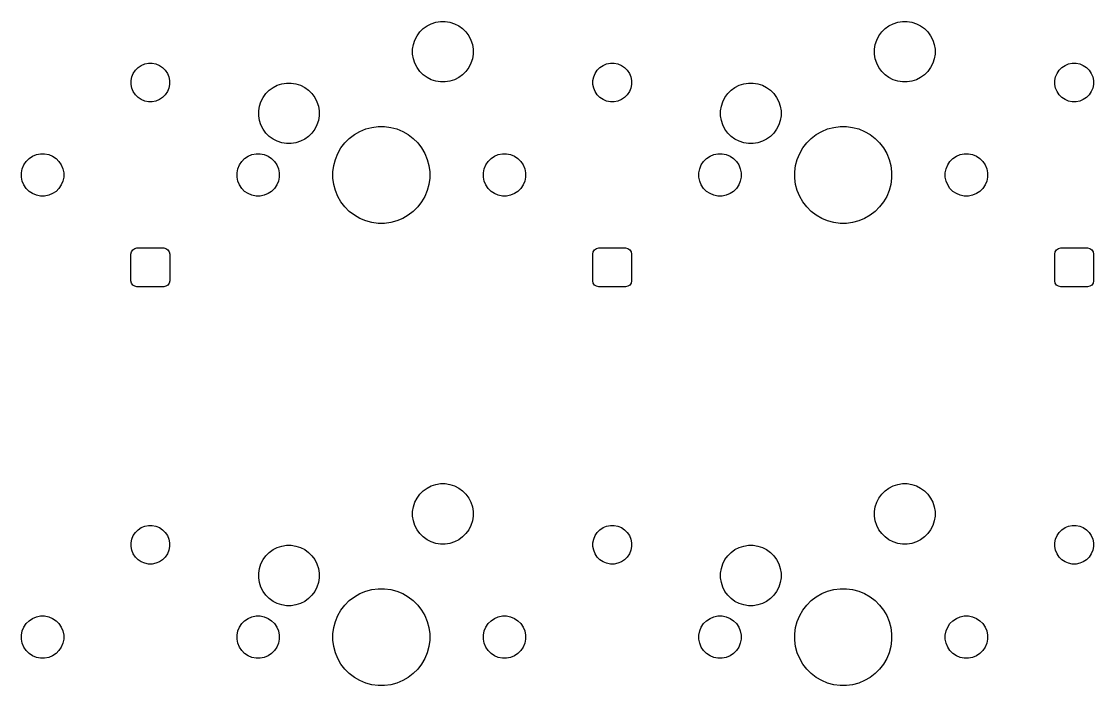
# Model space of a CAD drawing. Extents: x 77.3 to 172.2, y -97.5 to -44.8.
# Drawn here: x 128.03 to 172.25, y -75.81 to -48.44 of the extents above; entities that cross this region are included whole.
import ezdxf

# ---------------------------------------------------------------- set-up
doc = ezdxf.new("R2010")
doc.units = 0
doc.layers.add('BLACK', color=7, linetype='CONTINUOUS')

msp = doc.modelspace()

# ---------------------------------------------------------------- linework, layer by layer
at = {"layer": 'BLACK', "linetype": 'CONTINUOUS'}
for p, q in [((144.60319, -48.738243), (144.761877, -48.62295)), ((144.761877, -48.62295), (144.936646, -48.533901)), ((144.936646, -48.533901), (145.123193, -48.473288)), ((145.123193, -48.473288), (145.316926, -48.442603)), ((145.316926, -48.442603), (145.513074, -48.442603)), ((145.513074, -48.442603), (145.706807, -48.473288)), ((145.706807, -48.473288), (145.893354, -48.533901)), ((145.893354, -48.533901), (146.068123, -48.62295)), ((146.068123, -48.62295), (146.22681, -48.738243)), ((163.65319, -48.738243), (163.811877, -48.62295)), ((163.811877, -48.62295), (163.986646, -48.533901)), ((163.986646, -48.533901), (164.173193, -48.473288)), ((164.173193, -48.473288), (164.366926, -48.442603)), ((164.366926, -48.442603), (164.563074, -48.442603)), ((164.563074, -48.442603), (164.756807, -48.473288)), ((164.756807, -48.473288), (164.943354, -48.533901)), ((164.943354, -48.533901), (165.118123, -48.62295)), ((165.118123, -48.62295), (165.27681, -48.738243)), ((144.260151, -49.210396), (144.3492, -49.035627)), ((144.3492, -49.035627), (144.464493, -48.87694)), ((144.464493, -48.87694), (144.60319, -48.738243)), ((146.22681, -48.738243), (146.365507, -48.87694)), ((146.365507, -48.87694), (146.4808, -49.035627)), ((146.4808, -49.035627), (146.569849, -49.210396)), ((163.310151, -49.210396), (163.3992, -49.035627)), ((163.3992, -49.035627), (163.514493, -48.87694)), ((163.514493, -48.87694), (163.65319, -48.738243)), ((165.27681, -48.738243), (165.415507, -48.87694)), ((165.415507, -48.87694), (165.5308, -49.035627)), ((165.5308, -49.035627), (165.619849, -49.210396)), ((144.168853, -49.590676), (144.199538, -49.396943)), ((144.199538, -49.396943), (144.260151, -49.210396)), ((146.569849, -49.210396), (146.630462, -49.396943)), ((146.630462, -49.396943), (146.661147, -49.590676)), ((163.218853, -49.590676), (163.249538, -49.396943)), ((163.249538, -49.396943), (163.310151, -49.210396)), ((165.619849, -49.210396), (165.680462, -49.396943)), ((165.680462, -49.396943), (165.711147, -49.590676)), ((144.168853, -49.786824), (144.168853, -49.590676)), ((144.199538, -49.980557), (144.168853, -49.786824)), ((146.661147, -49.786824), (146.630462, -49.980557)), ((146.661147, -49.590676), (146.661147, -49.786824)), ((163.218853, -49.786824), (163.218853, -49.590676)), ((163.249538, -49.980557), (163.218853, -49.786824)), ((165.711147, -49.786824), (165.680462, -49.980557)), ((165.711147, -49.590676), (165.711147, -49.786824)), ((132.731592, -50.451235), (132.842485, -50.340342)), ((132.842485, -50.340342), (132.972883, -50.253213)), ((132.972883, -50.253213), (133.117772, -50.193198)), ((133.117772, -50.193198), (133.271586, -50.162602)), ((133.271586, -50.162602), (133.428414, -50.162602)), ((133.428414, -50.162602), (133.582228, -50.193198)), ((133.582228, -50.193198), (133.727117, -50.253213)), ((133.727117, -50.253213), (133.857515, -50.340342)), ((133.857515, -50.340342), (133.968408, -50.451235)), ((144.260151, -50.167104), (144.199538, -49.980557)), ((144.3492, -50.341873), (144.260151, -50.167104)), ((144.464493, -50.50056), (144.3492, -50.341873)), ((146.4808, -50.341873), (146.365507, -50.50056)), ((146.569849, -50.167104), (146.4808, -50.341873)), ((146.630462, -49.980557), (146.569849, -50.167104)), ((151.781592, -50.451235), (151.892485, -50.340342)), ((151.892485, -50.340342), (152.022883, -50.253213)), ((152.022883, -50.253213), (152.167772, -50.193198)), ((152.167772, -50.193198), (152.321586, -50.162602)), ((152.321586, -50.162602), (152.478414, -50.162602)), ((152.478414, -50.162602), (152.632228, -50.193198)), ((152.632228, -50.193198), (152.777117, -50.253213)), ((152.777117, -50.253213), (152.907515, -50.340342)), ((152.907515, -50.340342), (153.018408, -50.451235)), ((163.310151, -50.167104), (163.249538, -49.980557)), ((163.3992, -50.341873), (163.310151, -50.167104)), ((163.514493, -50.50056), (163.3992, -50.341873)), ((165.5308, -50.341873), (165.415507, -50.50056)), ((165.619849, -50.167104), (165.5308, -50.341873)), ((165.680462, -49.980557), (165.619849, -50.167104)), ((170.831592, -50.451235), (170.942485, -50.340342)), ((170.942485, -50.340342), (171.072883, -50.253213)), ((171.072883, -50.253213), (171.217772, -50.193198)), ((171.217772, -50.193198), (171.371586, -50.162602)), ((171.371586, -50.162602), (171.528414, -50.162602)), ((171.528414, -50.162602), (171.682228, -50.193198)), ((171.682228, -50.193198), (171.827117, -50.253213)), ((171.827117, -50.253213), (171.957515, -50.340342)), ((171.957515, -50.340342), (172.068408, -50.451235)), ((132.553852, -50.880336), (132.584448, -50.726522)), ((132.584448, -50.726522), (132.644463, -50.581633)), ((132.644463, -50.581633), (132.731592, -50.451235)), ((133.968408, -50.451235), (134.055537, -50.581633)), ((134.055537, -50.581633), (134.115552, -50.726522)), ((134.115552, -50.726522), (134.146148, -50.880336)), ((144.60319, -50.639257), (144.464493, -50.50056)), ((144.761877, -50.75455), (144.60319, -50.639257)), ((144.936646, -50.843599), (144.761877, -50.75455)), ((145.123193, -50.904212), (144.936646, -50.843599)), ((145.893354, -50.843599), (145.706807, -50.904212)), ((146.068123, -50.75455), (145.893354, -50.843599)), ((146.22681, -50.639257), (146.068123, -50.75455)), ((146.365507, -50.50056), (146.22681, -50.639257)), ((151.603852, -50.880336), (151.634448, -50.726522)), ((151.634448, -50.726522), (151.694463, -50.581633)), ((151.694463, -50.581633), (151.781592, -50.451235)), ((153.018408, -50.451235), (153.105537, -50.581633)), ((153.105537, -50.581633), (153.165552, -50.726522)), ((153.165552, -50.726522), (153.196148, -50.880336)), ((163.65319, -50.639257), (163.514493, -50.50056)), ((163.811877, -50.75455), (163.65319, -50.639257)), ((163.986646, -50.843599), (163.811877, -50.75455)), ((164.173193, -50.904212), (163.986646, -50.843599)), ((164.943354, -50.843599), (164.756807, -50.904212)), ((165.118123, -50.75455), (164.943354, -50.843599)), ((165.27681, -50.639257), (165.118123, -50.75455)), ((165.415507, -50.50056), (165.27681, -50.639257)), ((170.653852, -50.880336), (170.684448, -50.726522)), ((170.684448, -50.726522), (170.744463, -50.581633)), ((170.744463, -50.581633), (170.831592, -50.451235)), ((172.068408, -50.451235), (172.155537, -50.581633)), ((172.155537, -50.581633), (172.215552, -50.726522)), ((172.215552, -50.726522), (172.246148, -50.880336)), ((132.553852, -51.037164), (132.553852, -50.880336)), ((132.584448, -51.190978), (132.553852, -51.037164)), ((132.644463, -51.335867), (132.584448, -51.190978)), ((134.115552, -51.190978), (134.055537, -51.335867)), ((134.146148, -51.037164), (134.115552, -51.190978)), ((134.146148, -50.880336), (134.146148, -51.037164)), ((138.114493, -51.41694), (138.25319, -51.278243)), ((138.25319, -51.278243), (138.411877, -51.16295)), ((138.411877, -51.16295), (138.586646, -51.073901)), ((138.586646, -51.073901), (138.773193, -51.013288)), ((138.773193, -51.013288), (138.966926, -50.982603)), ((138.966926, -50.982603), (139.163074, -50.982603)), ((139.163074, -50.982603), (139.356807, -51.013288)), ((139.356807, -51.013288), (139.543354, -51.073901)), ((139.543354, -51.073901), (139.718123, -51.16295)), ((139.718123, -51.16295), (139.87681, -51.278243)), ((139.87681, -51.278243), (140.015507, -51.41694)), ((145.316926, -50.934897), (145.123193, -50.904212)), ((145.513074, -50.934897), (145.316926, -50.934897)), ((145.706807, -50.904212), (145.513074, -50.934897)), ((151.603852, -51.037164), (151.603852, -50.880336)), ((151.634448, -51.190978), (151.603852, -51.037164)), ((151.694463, -51.335867), (151.634448, -51.190978)), ((153.165552, -51.190978), (153.105537, -51.335867)), ((153.196148, -51.037164), (153.165552, -51.190978)), ((153.196148, -50.880336), (153.196148, -51.037164)), ((157.164493, -51.41694), (157.30319, -51.278243)), ((157.30319, -51.278243), (157.461877, -51.16295)), ((157.461877, -51.16295), (157.636646, -51.073901)), ((157.636646, -51.073901), (157.823193, -51.013288)), ((157.823193, -51.013288), (158.016926, -50.982603)), ((158.016926, -50.982603), (158.213074, -50.982603)), ((158.213074, -50.982603), (158.406807, -51.013288)), ((158.406807, -51.013288), (158.593354, -51.073901)), ((158.593354, -51.073901), (158.768123, -51.16295)), ((158.768123, -51.16295), (158.92681, -51.278243)), ((158.92681, -51.278243), (159.065507, -51.41694)), ((164.366926, -50.934897), (164.173193, -50.904212)), ((164.563074, -50.934897), (164.366926, -50.934897)), ((164.756807, -50.904212), (164.563074, -50.934897)), ((170.653852, -51.037164), (170.653852, -50.880336)), ((170.684448, -51.190978), (170.653852, -51.037164)), ((170.744463, -51.335867), (170.684448, -51.190978)), ((172.215552, -51.190978), (172.155537, -51.335867)), ((172.246148, -51.037164), (172.215552, -51.190978)), ((172.246148, -50.880336), (172.246148, -51.037164)), ((132.731592, -51.466265), (132.644463, -51.335867)), ((132.842485, -51.577158), (132.731592, -51.466265)), ((132.972883, -51.664287), (132.842485, -51.577158)), ((133.117772, -51.724302), (132.972883, -51.664287)), ((133.271586, -51.754898), (133.117772, -51.724302)), ((133.582228, -51.724302), (133.428414, -51.754898)), ((133.727117, -51.664287), (133.582228, -51.724302)), ((133.857515, -51.577158), (133.727117, -51.664287)), ((133.968408, -51.466265), (133.857515, -51.577158)), ((134.055537, -51.335867), (133.968408, -51.466265)), ((137.910151, -51.750396), (137.9992, -51.575627)), ((137.9992, -51.575627), (138.114493, -51.41694)), ((140.015507, -51.41694), (140.1308, -51.575627)), ((140.1308, -51.575627), (140.219849, -51.750396)), ((151.781592, -51.466265), (151.694463, -51.335867)), ((151.892485, -51.577158), (151.781592, -51.466265)), ((152.022883, -51.664287), (151.892485, -51.577158)), ((152.167772, -51.724302), (152.022883, -51.664287)), ((152.321586, -51.754898), (152.167772, -51.724302)), ((152.632228, -51.724302), (152.478414, -51.754898)), ((152.777117, -51.664287), (152.632228, -51.724302)), ((152.907515, -51.577158), (152.777117, -51.664287)), ((153.018408, -51.466265), (152.907515, -51.577158)), ((153.105537, -51.335867), (153.018408, -51.466265)), ((156.960151, -51.750396), (157.0492, -51.575627)), ((157.0492, -51.575627), (157.164493, -51.41694)), ((159.065507, -51.41694), (159.1808, -51.575627)), ((159.1808, -51.575627), (159.269849, -51.750396)), ((170.831592, -51.466265), (170.744463, -51.335867)), ((170.942485, -51.577158), (170.831592, -51.466265)), ((171.072883, -51.664287), (170.942485, -51.577158)), ((171.217772, -51.724302), (171.072883, -51.664287)), ((171.371586, -51.754898), (171.217772, -51.724302)), ((171.682228, -51.724302), (171.528414, -51.754898)), ((171.827117, -51.664287), (171.682228, -51.724302)), ((171.957515, -51.577158), (171.827117, -51.664287)), ((172.068408, -51.466265), (171.957515, -51.577158)), ((172.155537, -51.335867), (172.068408, -51.466265)), ((133.428414, -51.754898), (133.271586, -51.754898)), ((137.818853, -52.130676), (137.849538, -51.936943)), ((137.818853, -52.326824), (137.818853, -52.130676)), ((137.849538, -51.936943), (137.910151, -51.750396)), ((140.219849, -51.750396), (140.280462, -51.936943)), ((140.280462, -51.936943), (140.311147, -52.130676)), ((140.311147, -52.130676), (140.311147, -52.326824)), ((152.478414, -51.754898), (152.321586, -51.754898)), ((156.868853, -52.130676), (156.899538, -51.936943)), ((156.868853, -52.326824), (156.868853, -52.130676)), ((156.899538, -51.936943), (156.960151, -51.750396)), ((159.269849, -51.750396), (159.330462, -51.936943)), ((159.330462, -51.936943), (159.361147, -52.130676)), ((159.361147, -52.130676), (159.361147, -52.326824)), ((171.528414, -51.754898), (171.371586, -51.754898)), ((137.849538, -52.520557), (137.818853, -52.326824)), ((137.910151, -52.707104), (137.849538, -52.520557)), ((140.280462, -52.520557), (140.219849, -52.707104)), ((140.311147, -52.326824), (140.280462, -52.520557)), ((156.899538, -52.520557), (156.868853, -52.326824)), ((156.960151, -52.707104), (156.899538, -52.520557)), ((159.330462, -52.520557), (159.269849, -52.707104)), ((159.361147, -52.326824), (159.330462, -52.520557)), ((137.9992, -52.881873), (137.910151, -52.707104)), ((138.114493, -53.04056), (137.9992, -52.881873)), ((138.25319, -53.179257), (138.114493, -53.04056)), ((140.015507, -53.04056), (139.87681, -53.179257)), ((140.1308, -52.881873), (140.015507, -53.04056)), ((140.219849, -52.707104), (140.1308, -52.881873)), ((141.76386, -53.105811), (141.990423, -52.975005)), ((141.990423, -52.975005), (142.232121, -52.87489)), ((142.232121, -52.87489), (142.484819, -52.807179)), ((142.484819, -52.807179), (142.744194, -52.773032)), ((142.744194, -52.773032), (143.005806, -52.773032)), ((143.005806, -52.773032), (143.265181, -52.807179)), ((143.265181, -52.807179), (143.517879, -52.87489)), ((143.517879, -52.87489), (143.759577, -52.975005)), ((143.759577, -52.975005), (143.98614, -53.105811)), ((157.0492, -52.881873), (156.960151, -52.707104)), ((157.164493, -53.04056), (157.0492, -52.881873)), ((157.30319, -53.179257), (157.164493, -53.04056)), ((159.065507, -53.04056), (158.92681, -53.179257)), ((159.1808, -52.881873), (159.065507, -53.04056)), ((159.269849, -52.707104), (159.1808, -52.881873)), ((160.81386, -53.105811), (161.040423, -52.975005)), ((161.040423, -52.975005), (161.282121, -52.87489)), ((161.282121, -52.87489), (161.534819, -52.807179)), ((161.534819, -52.807179), (161.794194, -52.773032)), ((161.794194, -52.773032), (162.055806, -52.773032)), ((162.055806, -52.773032), (162.315181, -52.807179)), ((162.315181, -52.807179), (162.567879, -52.87489)), ((162.567879, -52.87489), (162.809577, -52.975005)), ((162.809577, -52.975005), (163.03614, -53.105811)), ((138.411877, -53.29455), (138.25319, -53.179257)), ((138.586646, -53.383599), (138.411877, -53.29455)), ((138.773193, -53.444212), (138.586646, -53.383599)), ((138.966926, -53.474897), (138.773193, -53.444212)), ((139.163074, -53.474897), (138.966926, -53.474897)), ((139.356807, -53.444212), (139.163074, -53.474897)), ((139.543354, -53.383599), (139.356807, -53.444212)), ((139.718123, -53.29455), (139.543354, -53.383599)), ((139.87681, -53.179257), (139.718123, -53.29455)), ((141.212061, -53.65761), (141.37132, -53.450058)), ((141.37132, -53.450058), (141.556308, -53.26507)), ((141.556308, -53.26507), (141.76386, -53.105811)), ((143.98614, -53.105811), (144.193692, -53.26507)), ((144.193692, -53.26507), (144.37868, -53.450058)), ((144.37868, -53.450058), (144.537939, -53.65761)), ((157.461877, -53.29455), (157.30319, -53.179257)), ((157.636646, -53.383599), (157.461877, -53.29455)), ((157.823193, -53.444212), (157.636646, -53.383599)), ((158.016926, -53.474897), (157.823193, -53.444212)), ((158.213074, -53.474897), (158.016926, -53.474897)), ((158.406807, -53.444212), (158.213074, -53.474897)), ((158.593354, -53.383599), (158.406807, -53.444212)), ((158.768123, -53.29455), (158.593354, -53.383599)), ((158.92681, -53.179257), (158.768123, -53.29455)), ((160.262061, -53.65761), (160.42132, -53.450058)), ((160.42132, -53.450058), (160.606308, -53.26507)), ((160.606308, -53.26507), (160.81386, -53.105811)), ((163.03614, -53.105811), (163.243692, -53.26507)), ((163.243692, -53.26507), (163.42868, -53.450058)), ((163.42868, -53.450058), (163.587939, -53.65761)), ((128.492528, -53.997069), (128.651001, -53.931427)), ((128.651001, -53.931427), (128.819235, -53.897963)), ((128.819235, -53.897963), (128.990765, -53.897963)), ((128.990765, -53.897963), (129.158999, -53.931427)), ((129.158999, -53.931427), (129.317472, -53.997069)), ((137.382528, -53.997069), (137.541001, -53.931427)), ((137.541001, -53.931427), (137.709235, -53.897963)), ((137.709235, -53.897963), (137.880765, -53.897963)), ((137.880765, -53.897963), (138.048999, -53.931427)), ((138.048999, -53.931427), (138.207472, -53.997069)), ((140.98114, -54.125871), (141.081255, -53.884173)), ((141.081255, -53.884173), (141.212061, -53.65761)), ((144.537939, -53.65761), (144.668745, -53.884173)), ((144.668745, -53.884173), (144.76886, -54.125871)), ((147.542528, -53.997069), (147.701001, -53.931427)), ((147.701001, -53.931427), (147.869235, -53.897963)), ((147.869235, -53.897963), (148.040765, -53.897963)), ((148.040765, -53.897963), (148.208999, -53.931427)), ((148.208999, -53.931427), (148.367472, -53.997069)), ((156.432528, -53.997069), (156.591001, -53.931427)), ((156.591001, -53.931427), (156.759235, -53.897963)), ((156.759235, -53.897963), (156.930765, -53.897963)), ((156.930765, -53.897963), (157.098999, -53.931427)), ((157.098999, -53.931427), (157.257472, -53.997069)), ((160.03114, -54.125871), (160.131255, -53.884173)), ((160.131255, -53.884173), (160.262061, -53.65761)), ((163.587939, -53.65761), (163.718745, -53.884173)), ((163.718745, -53.884173), (163.81886, -54.125871)), ((166.592528, -53.997069), (166.751001, -53.931427)), ((166.751001, -53.931427), (166.919235, -53.897963)), ((166.919235, -53.897963), (167.090765, -53.897963)), ((167.090765, -53.897963), (167.258999, -53.931427)), ((167.258999, -53.931427), (167.417472, -53.997069)), ((128.067677, -54.514751), (128.133319, -54.356278)), ((128.133319, -54.356278), (128.228616, -54.213656)), ((128.228616, -54.213656), (128.349906, -54.092366)), ((128.349906, -54.092366), (128.492528, -53.997069)), ((129.317472, -53.997069), (129.460094, -54.092366)), ((129.460094, -54.092366), (129.581384, -54.213656)), ((129.581384, -54.213656), (129.676681, -54.356278)), ((129.676681, -54.356278), (129.742323, -54.514751)), ((136.957677, -54.514751), (137.023319, -54.356278)), ((137.023319, -54.356278), (137.118616, -54.213656)), ((137.118616, -54.213656), (137.239906, -54.092366)), ((137.239906, -54.092366), (137.382528, -53.997069)), ((138.207472, -53.997069), (138.350094, -54.092366)), ((138.350094, -54.092366), (138.471384, -54.213656)), ((138.471384, -54.213656), (138.566681, -54.356278)), ((138.566681, -54.356278), (138.632323, -54.514751)), ((140.879282, -54.637944), (140.913429, -54.378569)), ((140.913429, -54.378569), (140.98114, -54.125871)), ((144.76886, -54.125871), (144.836571, -54.378569)), ((144.836571, -54.378569), (144.870718, -54.637944)), ((147.117677, -54.514751), (147.183319, -54.356278)), ((147.183319, -54.356278), (147.278616, -54.213656)), ((147.278616, -54.213656), (147.399906, -54.092366)), ((147.399906, -54.092366), (147.542528, -53.997069)), ((148.367472, -53.997069), (148.510094, -54.092366)), ((148.510094, -54.092366), (148.631384, -54.213656)), ((148.631384, -54.213656), (148.726681, -54.356278)), ((148.726681, -54.356278), (148.792323, -54.514751)), ((156.007677, -54.514751), (156.073319, -54.356278)), ((156.073319, -54.356278), (156.168616, -54.213656)), ((156.168616, -54.213656), (156.289906, -54.092366)), ((156.289906, -54.092366), (156.432528, -53.997069)), ((157.257472, -53.997069), (157.400094, -54.092366)), ((157.400094, -54.092366), (157.521384, -54.213656)), ((157.521384, -54.213656), (157.616681, -54.356278)), ((157.616681, -54.356278), (157.682323, -54.514751)), ((159.929282, -54.637944), (159.963429, -54.378569)), ((159.963429, -54.378569), (160.03114, -54.125871)), ((163.81886, -54.125871), (163.886571, -54.378569)), ((163.886571, -54.378569), (163.920718, -54.637944)), ((166.167677, -54.514751), (166.233319, -54.356278)), ((166.233319, -54.356278), (166.328616, -54.213656)), ((166.328616, -54.213656), (166.449906, -54.092366)), ((166.449906, -54.092366), (166.592528, -53.997069)), ((167.417472, -53.997069), (167.560094, -54.092366)), ((167.560094, -54.092366), (167.681384, -54.213656)), ((167.681384, -54.213656), (167.776681, -54.356278)), ((167.776681, -54.356278), (167.842323, -54.514751)), ((128.034213, -54.682985), (128.067677, -54.514751)), ((128.034213, -54.854515), (128.034213, -54.682985)), ((129.742323, -54.514751), (129.775787, -54.682985)), ((129.775787, -54.682985), (129.775787, -54.854515)), ((136.924213, -54.682985), (136.957677, -54.514751)), ((136.924213, -54.854515), (136.924213, -54.682985)), ((138.632323, -54.514751), (138.665787, -54.682985)), ((138.665787, -54.682985), (138.665787, -54.854515)), ((140.879282, -54.899556), (140.879282, -54.637944)), ((144.870718, -54.637944), (144.870718, -54.899556)), ((147.084213, -54.682985), (147.117677, -54.514751)), ((147.084213, -54.854515), (147.084213, -54.682985)), ((148.792323, -54.514751), (148.825787, -54.682985)), ((148.825787, -54.682985), (148.825787, -54.854515)), ((155.974213, -54.682985), (156.007677, -54.514751)), ((155.974213, -54.854515), (155.974213, -54.682985)), ((157.682323, -54.514751), (157.715787, -54.682985)), ((157.715787, -54.682985), (157.715787, -54.854515)), ((159.929282, -54.899556), (159.929282, -54.637944)), ((163.920718, -54.637944), (163.920718, -54.899556)), ((166.134213, -54.682985), (166.167677, -54.514751)), ((166.134213, -54.854515), (166.134213, -54.682985)), ((167.842323, -54.514751), (167.875787, -54.682985)), ((167.875787, -54.682985), (167.875787, -54.854515)), ((128.067677, -55.022749), (128.034213, -54.854515)), ((128.133319, -55.181222), (128.067677, -55.022749)), ((128.228616, -55.323844), (128.133319, -55.181222)), ((129.676681, -55.181222), (129.581384, -55.323844)), ((129.742323, -55.022749), (129.676681, -55.181222)), ((129.775787, -54.854515), (129.742323, -55.022749)), ((136.957677, -55.022749), (136.924213, -54.854515)), ((137.023319, -55.181222), (136.957677, -55.022749)), ((137.118616, -55.323844), (137.023319, -55.181222)), ((138.566681, -55.181222), (138.471384, -55.323844)), ((138.632323, -55.022749), (138.566681, -55.181222)), ((138.665787, -54.854515), (138.632323, -55.022749)), ((140.913429, -55.158931), (140.879282, -54.899556)), ((140.98114, -55.411629), (140.913429, -55.158931)), ((144.836571, -55.158931), (144.76886, -55.411629)), ((144.870718, -54.899556), (144.836571, -55.158931)), ((147.117677, -55.022749), (147.084213, -54.854515)), ((147.183319, -55.181222), (147.117677, -55.022749)), ((147.278616, -55.323844), (147.183319, -55.181222)), ((148.726681, -55.181222), (148.631384, -55.323844)), ((148.792323, -55.022749), (148.726681, -55.181222)), ((148.825787, -54.854515), (148.792323, -55.022749)), ((156.007677, -55.022749), (155.974213, -54.854515)), ((156.073319, -55.181222), (156.007677, -55.022749)), ((156.168616, -55.323844), (156.073319, -55.181222)), ((157.616681, -55.181222), (157.521384, -55.323844)), ((157.682323, -55.022749), (157.616681, -55.181222)), ((157.715787, -54.854515), (157.682323, -55.022749)), ((159.963429, -55.158931), (159.929282, -54.899556)), ((160.03114, -55.411629), (159.963429, -55.158931)), ((163.886571, -55.158931), (163.81886, -55.411629)), ((163.920718, -54.899556), (163.886571, -55.158931)), ((166.167677, -55.022749), (166.134213, -54.854515)), ((166.233319, -55.181222), (166.167677, -55.022749)), ((166.328616, -55.323844), (166.233319, -55.181222)), ((167.776681, -55.181222), (167.681384, -55.323844)), ((167.842323, -55.022749), (167.776681, -55.181222)), ((167.875787, -54.854515), (167.842323, -55.022749)), ((128.349906, -55.445134), (128.228616, -55.323844)), ((128.492528, -55.540431), (128.349906, -55.445134)), ((128.651001, -55.606073), (128.492528, -55.540431)), ((128.819235, -55.639537), (128.651001, -55.606073)), ((128.990765, -55.639537), (128.819235, -55.639537)), ((129.158999, -55.606073), (128.990765, -55.639537)), ((129.317472, -55.540431), (129.158999, -55.606073)), ((129.460094, -55.445134), (129.317472, -55.540431)), ((129.581384, -55.323844), (129.460094, -55.445134)), ((137.239906, -55.445134), (137.118616, -55.323844)), ((137.382528, -55.540431), (137.239906, -55.445134)), ((137.541001, -55.606073), (137.382528, -55.540431)), ((137.709235, -55.639537), (137.541001, -55.606073)), ((137.880765, -55.639537), (137.709235, -55.639537)), ((138.048999, -55.606073), (137.880765, -55.639537)), ((138.207472, -55.540431), (138.048999, -55.606073)), ((138.350094, -55.445134), (138.207472, -55.540431)), ((138.471384, -55.323844), (138.350094, -55.445134)), ((141.081255, -55.653327), (140.98114, -55.411629)), ((141.212061, -55.87989), (141.081255, -55.653327)), ((144.668745, -55.653327), (144.537939, -55.87989)), ((144.76886, -55.411629), (144.668745, -55.653327)), ((147.399906, -55.445134), (147.278616, -55.323844)), ((147.542528, -55.540431), (147.399906, -55.445134)), ((147.701001, -55.606073), (147.542528, -55.540431)), ((147.869235, -55.639537), (147.701001, -55.606073)), ((148.040765, -55.639537), (147.869235, -55.639537)), ((148.208999, -55.606073), (148.040765, -55.639537)), ((148.367472, -55.540431), (148.208999, -55.606073)), ((148.510094, -55.445134), (148.367472, -55.540431)), ((148.631384, -55.323844), (148.510094, -55.445134)), ((156.289906, -55.445134), (156.168616, -55.323844)), ((156.432528, -55.540431), (156.289906, -55.445134)), ((156.591001, -55.606073), (156.432528, -55.540431)), ((156.759235, -55.639537), (156.591001, -55.606073)), ((156.930765, -55.639537), (156.759235, -55.639537)), ((157.098999, -55.606073), (156.930765, -55.639537)), ((157.257472, -55.540431), (157.098999, -55.606073)), ((157.400094, -55.445134), (157.257472, -55.540431)), ((157.521384, -55.323844), (157.400094, -55.445134)), ((160.131255, -55.653327), (160.03114, -55.411629)), ((160.262061, -55.87989), (160.131255, -55.653327)), ((163.718745, -55.653327), (163.587939, -55.87989)), ((163.81886, -55.411629), (163.718745, -55.653327)), ((166.449906, -55.445134), (166.328616, -55.323844)), ((166.592528, -55.540431), (166.449906, -55.445134)), ((166.751001, -55.606073), (166.592528, -55.540431)), ((166.919235, -55.639537), (166.751001, -55.606073)), ((167.090765, -55.639537), (166.919235, -55.639537)), ((167.258999, -55.606073), (167.090765, -55.639537)), ((167.417472, -55.540431), (167.258999, -55.606073)), ((167.560094, -55.445134), (167.417472, -55.540431)), ((167.681384, -55.323844), (167.560094, -55.445134)), ((141.37132, -56.087442), (141.212061, -55.87989)), ((141.556308, -56.27243), (141.37132, -56.087442)), ((144.37868, -56.087442), (144.193692, -56.27243)), ((144.537939, -55.87989), (144.37868, -56.087442)), ((160.42132, -56.087442), (160.262061, -55.87989)), ((160.606308, -56.27243), (160.42132, -56.087442)), ((163.42868, -56.087442), (163.243692, -56.27243)), ((163.587939, -55.87989), (163.42868, -56.087442)), ((141.76386, -56.431689), (141.556308, -56.27243)), ((141.990423, -56.562495), (141.76386, -56.431689)), ((142.232121, -56.66261), (141.990423, -56.562495)), ((143.759577, -56.562495), (143.517879, -56.66261)), ((143.98614, -56.431689), (143.759577, -56.562495)), ((144.193692, -56.27243), (143.98614, -56.431689)), ((160.81386, -56.431689), (160.606308, -56.27243)), ((161.040423, -56.562495), (160.81386, -56.431689)), ((161.282121, -56.66261), (161.040423, -56.562495)), ((162.809577, -56.562495), (162.567879, -56.66261)), ((163.03614, -56.431689), (162.809577, -56.562495)), ((163.243692, -56.27243), (163.03614, -56.431689)), ((142.484819, -56.730321), (142.232121, -56.66261)), ((142.744194, -56.764468), (142.484819, -56.730321)), ((143.005806, -56.764468), (142.744194, -56.764468)), ((143.265181, -56.730321), (143.005806, -56.764468)), ((143.517879, -56.66261), (143.265181, -56.730321)), ((161.534819, -56.730321), (161.282121, -56.66261)), ((161.794194, -56.764468), (161.534819, -56.730321)), ((162.055806, -56.764468), (161.794194, -56.764468)), ((162.315181, -56.730321), (162.055806, -56.764468)), ((162.567879, -56.66261), (162.315181, -56.730321)), ((132.56903, -57.933079), (132.623223, -57.851973)), ((132.623223, -57.851973), (132.704329, -57.79778)), ((132.704329, -57.79778), (132.8, -57.77875)), ((132.8, -57.77875), (133.9, -57.77875)), ((133.9, -57.77875), (133.995671, -57.79778)), ((133.995671, -57.79778), (134.076777, -57.851973)), ((134.076777, -57.851973), (134.13097, -57.933079)), ((151.61903, -57.933079), (151.673223, -57.851973)), ((151.673223, -57.851973), (151.754329, -57.79778)), ((151.754329, -57.79778), (151.85, -57.77875)), ((151.85, -57.77875), (152.95, -57.77875)), ((152.95, -57.77875), (153.045671, -57.79778)), ((153.045671, -57.79778), (153.126777, -57.851973)), ((153.126777, -57.851973), (153.18097, -57.933079)), ((170.66903, -57.933079), (170.723223, -57.851973)), ((170.723223, -57.851973), (170.804329, -57.79778)), ((170.804329, -57.79778), (170.9, -57.77875)), ((170.9, -57.77875), (172, -57.77875)), ((172, -57.77875), (172.095671, -57.79778)), ((172.095671, -57.79778), (172.176777, -57.851973)), ((172.176777, -57.851973), (172.23097, -57.933079)), ((132.55, -58.02875), (132.56903, -57.933079)), ((132.55, -59.12875), (132.55, -58.02875)), ((134.13097, -57.933079), (134.15, -58.02875)), ((134.15, -58.02875), (134.15, -59.12875)), ((151.6, -58.02875), (151.61903, -57.933079)), ((151.6, -59.12875), (151.6, -58.02875)), ((153.18097, -57.933079), (153.2, -58.02875)), ((153.2, -58.02875), (153.2, -59.12875)), ((170.65, -58.02875), (170.66903, -57.933079)), ((170.65, -59.12875), (170.65, -58.02875)), ((172.23097, -57.933079), (172.25, -58.02875)), ((172.25, -58.02875), (172.25, -59.12875)), ((132.56903, -59.224421), (132.55, -59.12875)), ((132.623223, -59.305527), (132.56903, -59.224421)), ((134.13097, -59.224421), (134.076777, -59.305527)), ((134.15, -59.12875), (134.13097, -59.224421)), ((151.61903, -59.224421), (151.6, -59.12875)), ((151.673223, -59.305527), (151.61903, -59.224421)), ((153.18097, -59.224421), (153.126777, -59.305527)), ((153.2, -59.12875), (153.18097, -59.224421)), ((170.66903, -59.224421), (170.65, -59.12875)), ((170.723223, -59.305527), (170.66903, -59.224421)), ((172.23097, -59.224421), (172.176777, -59.305527)), ((172.25, -59.12875), (172.23097, -59.224421)), ((132.704329, -59.35972), (132.623223, -59.305527)), ((132.8, -59.37875), (132.704329, -59.35972)), ((133.9, -59.37875), (132.8, -59.37875)), ((133.995671, -59.35972), (133.9, -59.37875)), ((134.076777, -59.305527), (133.995671, -59.35972)), ((151.754329, -59.35972), (151.673223, -59.305527)), ((151.85, -59.37875), (151.754329, -59.35972)), ((152.95, -59.37875), (151.85, -59.37875)), ((153.045671, -59.35972), (152.95, -59.37875)), ((153.126777, -59.305527), (153.045671, -59.35972)), ((170.804329, -59.35972), (170.723223, -59.305527)), ((170.9, -59.37875), (170.804329, -59.35972)), ((172, -59.37875), (170.9, -59.37875)), ((172.095671, -59.35972), (172, -59.37875)), ((172.176777, -59.305527), (172.095671, -59.35972)), ((144.761877, -67.67295), (144.936646, -67.583901)), ((144.936646, -67.583901), (145.123193, -67.523288)), ((145.123193, -67.523288), (145.316926, -67.492603)), ((145.316926, -67.492603), (145.513074, -67.492603)), ((145.513074, -67.492603), (145.706807, -67.523288)), ((145.706807, -67.523288), (145.893354, -67.583901)), ((145.893354, -67.583901), (146.068123, -67.67295)), ((163.811877, -67.67295), (163.986646, -67.583901)), ((163.986646, -67.583901), (164.173193, -67.523288)), ((164.173193, -67.523288), (164.366926, -67.492603)), ((164.366926, -67.492603), (164.563074, -67.492603)), ((164.563074, -67.492603), (164.756807, -67.523288)), ((164.756807, -67.523288), (164.943354, -67.583901)), ((164.943354, -67.583901), (165.118123, -67.67295)), ((144.260151, -68.260396), (144.3492, -68.085627)), ((144.3492, -68.085627), (144.464493, -67.92694)), ((144.464493, -67.92694), (144.60319, -67.788243)), ((144.60319, -67.788243), (144.761877, -67.67295)), ((146.068123, -67.67295), (146.22681, -67.788243)), ((146.22681, -67.788243), (146.365507, -67.92694)), ((146.365507, -67.92694), (146.4808, -68.085627)), ((146.4808, -68.085627), (146.569849, -68.260396)), ((163.310151, -68.260396), (163.3992, -68.085627)), ((163.3992, -68.085627), (163.514493, -67.92694)), ((163.514493, -67.92694), (163.65319, -67.788243)), ((163.65319, -67.788243), (163.811877, -67.67295)), ((165.118123, -67.67295), (165.27681, -67.788243)), ((165.27681, -67.788243), (165.415507, -67.92694)), ((165.415507, -67.92694), (165.5308, -68.085627)), ((165.5308, -68.085627), (165.619849, -68.260396)), ((144.168853, -68.640676), (144.199538, -68.446943)), ((144.199538, -68.446943), (144.260151, -68.260396)), ((146.569849, -68.260396), (146.630462, -68.446943)), ((146.630462, -68.446943), (146.661147, -68.640676)), ((163.218853, -68.640676), (163.249538, -68.446943)), ((163.249538, -68.446943), (163.310151, -68.260396)), ((165.619849, -68.260396), (165.680462, -68.446943)), ((165.680462, -68.446943), (165.711147, -68.640676)), ((144.168853, -68.836824), (144.168853, -68.640676)), ((144.199538, -69.030557), (144.168853, -68.836824)), ((146.661147, -68.836824), (146.630462, -69.030557)), ((146.661147, -68.640676), (146.661147, -68.836824)), ((163.218853, -68.836824), (163.218853, -68.640676)), ((163.249538, -69.030557), (163.218853, -68.836824)), ((165.711147, -68.836824), (165.680462, -69.030557)), ((165.711147, -68.640676), (165.711147, -68.836824)), ((132.731592, -69.501235), (132.842485, -69.390342)), ((132.842485, -69.390342), (132.972883, -69.303213)), ((132.972883, -69.303213), (133.117772, -69.243198)), ((133.117772, -69.243198), (133.271586, -69.212602)), ((133.271586, -69.212602), (133.428414, -69.212602)), ((133.428414, -69.212602), (133.582228, -69.243198)), ((133.582228, -69.243198), (133.727117, -69.303213)), ((133.727117, -69.303213), (133.857515, -69.390342)), ((133.857515, -69.390342), (133.968408, -69.501235)), ((144.260151, -69.217104), (144.199538, -69.030557)), ((144.3492, -69.391873), (144.260151, -69.217104)), ((144.464493, -69.55056), (144.3492, -69.391873)), ((146.4808, -69.391873), (146.365507, -69.55056)), ((146.569849, -69.217104), (146.4808, -69.391873)), ((146.630462, -69.030557), (146.569849, -69.217104)), ((151.781592, -69.501235), (151.892485, -69.390342)), ((151.892485, -69.390342), (152.022883, -69.303213)), ((152.022883, -69.303213), (152.167772, -69.243198)), ((152.167772, -69.243198), (152.321586, -69.212602)), ((152.321586, -69.212602), (152.478414, -69.212602)), ((152.478414, -69.212602), (152.632228, -69.243198)), ((152.632228, -69.243198), (152.777117, -69.303213)), ((152.777117, -69.303213), (152.907515, -69.390342)), ((152.907515, -69.390342), (153.018408, -69.501235)), ((163.310151, -69.217104), (163.249538, -69.030557)), ((163.3992, -69.391873), (163.310151, -69.217104)), ((163.514493, -69.55056), (163.3992, -69.391873)), ((165.5308, -69.391873), (165.415507, -69.55056)), ((165.619849, -69.217104), (165.5308, -69.391873)), ((165.680462, -69.030557), (165.619849, -69.217104)), ((170.831592, -69.501235), (170.942485, -69.390342)), ((170.942485, -69.390342), (171.072883, -69.303213)), ((171.072883, -69.303213), (171.217772, -69.243198)), ((171.217772, -69.243198), (171.371586, -69.212602)), ((171.371586, -69.212602), (171.528414, -69.212602)), ((171.528414, -69.212602), (171.682228, -69.243198)), ((171.682228, -69.243198), (171.827117, -69.303213)), ((171.827117, -69.303213), (171.957515, -69.390342)), ((171.957515, -69.390342), (172.068408, -69.501235)), ((132.553852, -69.930336), (132.584448, -69.776522)), ((132.584448, -69.776522), (132.644463, -69.631633)), ((132.644463, -69.631633), (132.731592, -69.501235)), ((133.968408, -69.501235), (134.055537, -69.631633)), ((134.055537, -69.631633), (134.115552, -69.776522)), ((134.115552, -69.776522), (134.146148, -69.930336)), ((144.60319, -69.689257), (144.464493, -69.55056)), ((144.761877, -69.80455), (144.60319, -69.689257)), ((144.936646, -69.893599), (144.761877, -69.80455)), ((146.068123, -69.80455), (145.893354, -69.893599)), ((146.22681, -69.689257), (146.068123, -69.80455)), ((146.365507, -69.55056), (146.22681, -69.689257)), ((151.603852, -69.930336), (151.634448, -69.776522)), ((151.634448, -69.776522), (151.694463, -69.631633)), ((151.694463, -69.631633), (151.781592, -69.501235)), ((153.018408, -69.501235), (153.105537, -69.631633)), ((153.105537, -69.631633), (153.165552, -69.776522)), ((153.165552, -69.776522), (153.196148, -69.930336)), ((163.65319, -69.689257), (163.514493, -69.55056)), ((163.811877, -69.80455), (163.65319, -69.689257)), ((163.986646, -69.893599), (163.811877, -69.80455)), ((165.118123, -69.80455), (164.943354, -69.893599)), ((165.27681, -69.689257), (165.118123, -69.80455)), ((165.415507, -69.55056), (165.27681, -69.689257)), ((170.653852, -69.930336), (170.684448, -69.776522)), ((170.684448, -69.776522), (170.744463, -69.631633)), ((170.744463, -69.631633), (170.831592, -69.501235)), ((172.068408, -69.501235), (172.155537, -69.631633)), ((172.155537, -69.631633), (172.215552, -69.776522)), ((172.215552, -69.776522), (172.246148, -69.930336)), ((132.553852, -70.087164), (132.553852, -69.930336)), ((132.584448, -70.240978), (132.553852, -70.087164)), ((132.644463, -70.385867), (132.584448, -70.240978)), ((134.115552, -70.240978), (134.055537, -70.385867)), ((134.146148, -70.087164), (134.115552, -70.240978)), ((134.146148, -69.930336), (134.146148, -70.087164)), ((138.25319, -70.328243), (138.411877, -70.21295)), ((138.411877, -70.21295), (138.586646, -70.123901)), ((138.586646, -70.123901), (138.773193, -70.063288)), ((138.773193, -70.063288), (138.966926, -70.032603)), ((138.966926, -70.032603), (139.163074, -70.032603)), ((139.163074, -70.032603), (139.356807, -70.063288)), ((139.356807, -70.063288), (139.543354, -70.123901)), ((139.543354, -70.123901), (139.718123, -70.21295)), ((139.718123, -70.21295), (139.87681, -70.328243)), ((145.123193, -69.954212), (144.936646, -69.893599)), ((145.316926, -69.984897), (145.123193, -69.954212)), ((145.513074, -69.984897), (145.316926, -69.984897)), ((145.706807, -69.954212), (145.513074, -69.984897)), ((145.893354, -69.893599), (145.706807, -69.954212)), ((151.603852, -70.087164), (151.603852, -69.930336)), ((151.634448, -70.240978), (151.603852, -70.087164)), ((151.694463, -70.385867), (151.634448, -70.240978)), ((153.165552, -70.240978), (153.105537, -70.385867)), ((153.196148, -70.087164), (153.165552, -70.240978)), ((153.196148, -69.930336), (153.196148, -70.087164)), ((157.30319, -70.328243), (157.461877, -70.21295)), ((157.461877, -70.21295), (157.636646, -70.123901)), ((157.636646, -70.123901), (157.823193, -70.063288)), ((157.823193, -70.063288), (158.016926, -70.032603)), ((158.016926, -70.032603), (158.213074, -70.032603)), ((158.213074, -70.032603), (158.406807, -70.063288)), ((158.406807, -70.063288), (158.593354, -70.123901)), ((158.593354, -70.123901), (158.768123, -70.21295)), ((158.768123, -70.21295), (158.92681, -70.328243)), ((164.173193, -69.954212), (163.986646, -69.893599)), ((164.366926, -69.984897), (164.173193, -69.954212)), ((164.563074, -69.984897), (164.366926, -69.984897)), ((164.756807, -69.954212), (164.563074, -69.984897)), ((164.943354, -69.893599), (164.756807, -69.954212)), ((170.653852, -70.087164), (170.653852, -69.930336)), ((170.684448, -70.240978), (170.653852, -70.087164)), ((170.744463, -70.385867), (170.684448, -70.240978)), ((172.215552, -70.240978), (172.155537, -70.385867)), ((172.246148, -70.087164), (172.215552, -70.240978)), ((172.246148, -69.930336), (172.246148, -70.087164)), ((132.731592, -70.516265), (132.644463, -70.385867)), ((132.842485, -70.627158), (132.731592, -70.516265)), ((132.972883, -70.714287), (132.842485, -70.627158)), ((133.117772, -70.774302), (132.972883, -70.714287)), ((133.727117, -70.714287), (133.582228, -70.774302)), ((133.857515, -70.627158), (133.727117, -70.714287)), ((133.968408, -70.516265), (133.857515, -70.627158)), ((134.055537, -70.385867), (133.968408, -70.516265)), ((137.910151, -70.800396), (137.9992, -70.625627)), ((137.9992, -70.625627), (138.114493, -70.46694)), ((138.114493, -70.46694), (138.25319, -70.328243)), ((139.87681, -70.328243), (140.015507, -70.46694)), ((140.015507, -70.46694), (140.1308, -70.625627)), ((140.1308, -70.625627), (140.219849, -70.800396)), ((151.781592, -70.516265), (151.694463, -70.385867)), ((151.892485, -70.627158), (151.781592, -70.516265)), ((152.022883, -70.714287), (151.892485, -70.627158)), ((152.167772, -70.774302), (152.022883, -70.714287)), ((152.777117, -70.714287), (152.632228, -70.774302)), ((152.907515, -70.627158), (152.777117, -70.714287)), ((153.018408, -70.516265), (152.907515, -70.627158)), ((153.105537, -70.385867), (153.018408, -70.516265)), ((156.960151, -70.800396), (157.0492, -70.625627)), ((157.0492, -70.625627), (157.164493, -70.46694)), ((157.164493, -70.46694), (157.30319, -70.328243)), ((158.92681, -70.328243), (159.065507, -70.46694)), ((159.065507, -70.46694), (159.1808, -70.625627)), ((159.1808, -70.625627), (159.269849, -70.800396)), ((170.831592, -70.516265), (170.744463, -70.385867)), ((170.942485, -70.627158), (170.831592, -70.516265)), ((171.072883, -70.714287), (170.942485, -70.627158)), ((171.217772, -70.774302), (171.072883, -70.714287)), ((171.827117, -70.714287), (171.682228, -70.774302)), ((171.957515, -70.627158), (171.827117, -70.714287)), ((172.068408, -70.516265), (171.957515, -70.627158)), ((172.155537, -70.385867), (172.068408, -70.516265)), ((133.271586, -70.804898), (133.117772, -70.774302)), ((133.428414, -70.804898), (133.271586, -70.804898)), ((133.582228, -70.774302), (133.428414, -70.804898)), ((137.818853, -71.180676), (137.849538, -70.986943)), ((137.818853, -71.376824), (137.818853, -71.180676)), ((137.849538, -70.986943), (137.910151, -70.800396)), ((140.219849, -70.800396), (140.280462, -70.986943)), ((140.280462, -70.986943), (140.311147, -71.180676)), ((140.311147, -71.180676), (140.311147, -71.376824)), ((152.321586, -70.804898), (152.167772, -70.774302)), ((152.478414, -70.804898), (152.321586, -70.804898)), ((152.632228, -70.774302), (152.478414, -70.804898)), ((156.868853, -71.180676), (156.899538, -70.986943)), ((156.868853, -71.376824), (156.868853, -71.180676)), ((156.899538, -70.986943), (156.960151, -70.800396)), ((159.269849, -70.800396), (159.330462, -70.986943)), ((159.330462, -70.986943), (159.361147, -71.180676)), ((159.361147, -71.180676), (159.361147, -71.376824)), ((171.371586, -70.804898), (171.217772, -70.774302)), ((171.528414, -70.804898), (171.371586, -70.804898)), ((171.682228, -70.774302), (171.528414, -70.804898)), ((137.849538, -71.570557), (137.818853, -71.376824)), ((137.910151, -71.757104), (137.849538, -71.570557)), ((140.280462, -71.570557), (140.219849, -71.757104)), ((140.311147, -71.376824), (140.280462, -71.570557)), ((156.899538, -71.570557), (156.868853, -71.376824)), ((156.960151, -71.757104), (156.899538, -71.570557)), ((159.330462, -71.570557), (159.269849, -71.757104)), ((159.361147, -71.376824), (159.330462, -71.570557)), ((137.9992, -71.931873), (137.910151, -71.757104)), ((138.114493, -72.09056), (137.9992, -71.931873)), ((140.1308, -71.931873), (140.015507, -72.09056)), ((140.219849, -71.757104), (140.1308, -71.931873)), ((141.76386, -72.155811), (141.990423, -72.025005)), ((141.990423, -72.025005), (142.232121, -71.92489)), ((142.232121, -71.92489), (142.484819, -71.857179)), ((142.484819, -71.857179), (142.744194, -71.823032)), ((142.744194, -71.823032), (143.005806, -71.823032)), ((143.005806, -71.823032), (143.265181, -71.857179)), ((143.265181, -71.857179), (143.517879, -71.92489)), ((143.517879, -71.92489), (143.759577, -72.025005)), ((143.759577, -72.025005), (143.98614, -72.155811)), ((157.0492, -71.931873), (156.960151, -71.757104)), ((157.164493, -72.09056), (157.0492, -71.931873)), ((159.1808, -71.931873), (159.065507, -72.09056)), ((159.269849, -71.757104), (159.1808, -71.931873)), ((160.81386, -72.155811), (161.040423, -72.025005)), ((161.040423, -72.025005), (161.282121, -71.92489)), ((161.282121, -71.92489), (161.534819, -71.857179)), ((161.534819, -71.857179), (161.794194, -71.823032)), ((161.794194, -71.823032), (162.055806, -71.823032)), ((162.055806, -71.823032), (162.315181, -71.857179)), ((162.315181, -71.857179), (162.567879, -71.92489)), ((162.567879, -71.92489), (162.809577, -72.025005)), ((162.809577, -72.025005), (163.03614, -72.155811)), ((138.25319, -72.229257), (138.114493, -72.09056)), ((138.411877, -72.34455), (138.25319, -72.229257)), ((138.586646, -72.433599), (138.411877, -72.34455)), ((138.773193, -72.494212), (138.586646, -72.433599)), ((138.966926, -72.524897), (138.773193, -72.494212)), ((139.356807, -72.494212), (139.163074, -72.524897)), ((139.543354, -72.433599), (139.356807, -72.494212)), ((139.718123, -72.34455), (139.543354, -72.433599)), ((139.87681, -72.229257), (139.718123, -72.34455)), ((140.015507, -72.09056), (139.87681, -72.229257)), ((141.212061, -72.70761), (141.37132, -72.500058)), ((141.37132, -72.500058), (141.556308, -72.31507)), ((141.556308, -72.31507), (141.76386, -72.155811)), ((143.98614, -72.155811), (144.193692, -72.31507)), ((144.193692, -72.31507), (144.37868, -72.500058)), ((144.37868, -72.500058), (144.537939, -72.70761)), ((157.30319, -72.229257), (157.164493, -72.09056)), ((157.461877, -72.34455), (157.30319, -72.229257)), ((157.636646, -72.433599), (157.461877, -72.34455)), ((157.823193, -72.494212), (157.636646, -72.433599)), ((158.016926, -72.524897), (157.823193, -72.494212)), ((158.406807, -72.494212), (158.213074, -72.524897)), ((158.593354, -72.433599), (158.406807, -72.494212)), ((158.768123, -72.34455), (158.593354, -72.433599)), ((158.92681, -72.229257), (158.768123, -72.34455)), ((159.065507, -72.09056), (158.92681, -72.229257)), ((160.262061, -72.70761), (160.42132, -72.500058)), ((160.42132, -72.500058), (160.606308, -72.31507)), ((160.606308, -72.31507), (160.81386, -72.155811)), ((163.03614, -72.155811), (163.243692, -72.31507)), ((163.243692, -72.31507), (163.42868, -72.500058)), ((163.42868, -72.500058), (163.587939, -72.70761)), ((128.651001, -72.981427), (128.819235, -72.947963)), ((128.819235, -72.947963), (128.990765, -72.947963)), ((128.990765, -72.947963), (129.158999, -72.981427)), ((137.541001, -72.981427), (137.709235, -72.947963)), ((137.709235, -72.947963), (137.880765, -72.947963)), ((137.880765, -72.947963), (138.048999, -72.981427)), ((139.163074, -72.524897), (138.966926, -72.524897)), ((140.98114, -73.175871), (141.081255, -72.934173)), ((141.081255, -72.934173), (141.212061, -72.70761)), ((144.537939, -72.70761), (144.668745, -72.934173)), ((144.668745, -72.934173), (144.76886, -73.175871)), ((147.701001, -72.981427), (147.869235, -72.947963)), ((147.869235, -72.947963), (148.040765, -72.947963)), ((148.040765, -72.947963), (148.208999, -72.981427)), ((156.591001, -72.981427), (156.759235, -72.947963)), ((156.759235, -72.947963), (156.930765, -72.947963)), ((156.930765, -72.947963), (157.098999, -72.981427)), ((158.213074, -72.524897), (158.016926, -72.524897)), ((160.03114, -73.175871), (160.131255, -72.934173)), ((160.131255, -72.934173), (160.262061, -72.70761)), ((163.587939, -72.70761), (163.718745, -72.934173)), ((163.718745, -72.934173), (163.81886, -73.175871)), ((166.751001, -72.981427), (166.919235, -72.947963)), ((166.919235, -72.947963), (167.090765, -72.947963)), ((167.090765, -72.947963), (167.258999, -72.981427)), ((128.133319, -73.406278), (128.228616, -73.263656)), ((128.228616, -73.263656), (128.349906, -73.142366)), ((128.349906, -73.142366), (128.492528, -73.047069)), ((128.492528, -73.047069), (128.651001, -72.981427)), ((129.158999, -72.981427), (129.317472, -73.047069)), ((129.317472, -73.047069), (129.460094, -73.142366)), ((129.460094, -73.142366), (129.581384, -73.263656)), ((129.581384, -73.263656), (129.676681, -73.406278)), ((137.023319, -73.406278), (137.118616, -73.263656)), ((137.118616, -73.263656), (137.239906, -73.142366)), ((137.239906, -73.142366), (137.382528, -73.047069)), ((137.382528, -73.047069), (137.541001, -72.981427)), ((138.048999, -72.981427), (138.207472, -73.047069)), ((138.207472, -73.047069), (138.350094, -73.142366)), ((138.350094, -73.142366), (138.471384, -73.263656)), ((138.471384, -73.263656), (138.566681, -73.406278)), ((140.913429, -73.428569), (140.98114, -73.175871)), ((144.76886, -73.175871), (144.836571, -73.428569)), ((147.183319, -73.406278), (147.278616, -73.263656)), ((147.278616, -73.263656), (147.399906, -73.142366)), ((147.399906, -73.142366), (147.542528, -73.047069)), ((147.542528, -73.047069), (147.701001, -72.981427)), ((148.208999, -72.981427), (148.367472, -73.047069)), ((148.367472, -73.047069), (148.510094, -73.142366)), ((148.510094, -73.142366), (148.631384, -73.263656)), ((148.631384, -73.263656), (148.726681, -73.406278)), ((156.073319, -73.406278), (156.168616, -73.263656)), ((156.168616, -73.263656), (156.289906, -73.142366)), ((156.289906, -73.142366), (156.432528, -73.047069)), ((156.432528, -73.047069), (156.591001, -72.981427)), ((157.098999, -72.981427), (157.257472, -73.047069)), ((157.257472, -73.047069), (157.400094, -73.142366)), ((157.400094, -73.142366), (157.521384, -73.263656)), ((157.521384, -73.263656), (157.616681, -73.406278)), ((159.963429, -73.428569), (160.03114, -73.175871)), ((163.81886, -73.175871), (163.886571, -73.428569)), ((166.233319, -73.406278), (166.328616, -73.263656)), ((166.328616, -73.263656), (166.449906, -73.142366)), ((166.449906, -73.142366), (166.592528, -73.047069)), ((166.592528, -73.047069), (166.751001, -72.981427)), ((167.258999, -72.981427), (167.417472, -73.047069)), ((167.417472, -73.047069), (167.560094, -73.142366)), ((167.560094, -73.142366), (167.681384, -73.263656)), ((167.681384, -73.263656), (167.776681, -73.406278)), ((128.034213, -73.732985), (128.067677, -73.564751)), ((128.034213, -73.904515), (128.034213, -73.732985)), ((128.067677, -73.564751), (128.133319, -73.406278)), ((129.676681, -73.406278), (129.742323, -73.564751)), ((129.742323, -73.564751), (129.775787, -73.732985)), ((129.775787, -73.732985), (129.775787, -73.904515)), ((136.924213, -73.732985), (136.957677, -73.564751)), ((136.924213, -73.904515), (136.924213, -73.732985)), ((136.957677, -73.564751), (137.023319, -73.406278)), ((138.566681, -73.406278), (138.632323, -73.564751)), ((138.632323, -73.564751), (138.665787, -73.732985)), ((138.665787, -73.732985), (138.665787, -73.904515)), ((140.879282, -73.687944), (140.913429, -73.428569)), ((140.879282, -73.949556), (140.879282, -73.687944)), ((144.836571, -73.428569), (144.870718, -73.687944)), ((144.870718, -73.687944), (144.870718, -73.949556)), ((147.084213, -73.732985), (147.117677, -73.564751)), ((147.084213, -73.904515), (147.084213, -73.732985)), ((147.117677, -73.564751), (147.183319, -73.406278)), ((148.726681, -73.406278), (148.792323, -73.564751)), ((148.792323, -73.564751), (148.825787, -73.732985)), ((148.825787, -73.732985), (148.825787, -73.904515)), ((155.974213, -73.732985), (156.007677, -73.564751)), ((155.974213, -73.904515), (155.974213, -73.732985)), ((156.007677, -73.564751), (156.073319, -73.406278)), ((157.616681, -73.406278), (157.682323, -73.564751)), ((157.682323, -73.564751), (157.715787, -73.732985)), ((157.715787, -73.732985), (157.715787, -73.904515)), ((159.929282, -73.687944), (159.963429, -73.428569)), ((159.929282, -73.949556), (159.929282, -73.687944)), ((163.886571, -73.428569), (163.920718, -73.687944)), ((163.920718, -73.687944), (163.920718, -73.949556)), ((166.134213, -73.732985), (166.167677, -73.564751)), ((166.134213, -73.904515), (166.134213, -73.732985)), ((166.167677, -73.564751), (166.233319, -73.406278)), ((167.776681, -73.406278), (167.842323, -73.564751)), ((167.842323, -73.564751), (167.875787, -73.732985)), ((167.875787, -73.732985), (167.875787, -73.904515)), ((128.067677, -74.072749), (128.034213, -73.904515)), ((128.133319, -74.231222), (128.067677, -74.072749)), ((128.228616, -74.373844), (128.133319, -74.231222)), ((129.676681, -74.231222), (129.581384, -74.373844)), ((129.742323, -74.072749), (129.676681, -74.231222)), ((129.775787, -73.904515), (129.742323, -74.072749)), ((136.957677, -74.072749), (136.924213, -73.904515)), ((137.023319, -74.231222), (136.957677, -74.072749)), ((137.118616, -74.373844), (137.023319, -74.231222)), ((138.566681, -74.231222), (138.471384, -74.373844)), ((138.632323, -74.072749), (138.566681, -74.231222)), ((138.665787, -73.904515), (138.632323, -74.072749)), ((140.913429, -74.208931), (140.879282, -73.949556)), ((140.98114, -74.461629), (140.913429, -74.208931)), ((144.836571, -74.208931), (144.76886, -74.461629)), ((144.870718, -73.949556), (144.836571, -74.208931)), ((147.117677, -74.072749), (147.084213, -73.904515)), ((147.183319, -74.231222), (147.117677, -74.072749)), ((147.278616, -74.373844), (147.183319, -74.231222)), ((148.726681, -74.231222), (148.631384, -74.373844)), ((148.792323, -74.072749), (148.726681, -74.231222)), ((148.825787, -73.904515), (148.792323, -74.072749)), ((156.007677, -74.072749), (155.974213, -73.904515)), ((156.073319, -74.231222), (156.007677, -74.072749)), ((156.168616, -74.373844), (156.073319, -74.231222)), ((157.616681, -74.231222), (157.521384, -74.373844)), ((157.682323, -74.072749), (157.616681, -74.231222)), ((157.715787, -73.904515), (157.682323, -74.072749)), ((159.963429, -74.208931), (159.929282, -73.949556)), ((160.03114, -74.461629), (159.963429, -74.208931)), ((163.886571, -74.208931), (163.81886, -74.461629)), ((163.920718, -73.949556), (163.886571, -74.208931)), ((166.167677, -74.072749), (166.134213, -73.904515)), ((166.233319, -74.231222), (166.167677, -74.072749)), ((166.328616, -74.373844), (166.233319, -74.231222)), ((167.776681, -74.231222), (167.681384, -74.373844)), ((167.842323, -74.072749), (167.776681, -74.231222)), ((167.875787, -73.904515), (167.842323, -74.072749)), ((128.349906, -74.495134), (128.228616, -74.373844)), ((128.492528, -74.590431), (128.349906, -74.495134)), ((128.651001, -74.656073), (128.492528, -74.590431)), ((128.819235, -74.689537), (128.651001, -74.656073)), ((128.990765, -74.689537), (128.819235, -74.689537)), ((129.158999, -74.656073), (128.990765, -74.689537)), ((129.317472, -74.590431), (129.158999, -74.656073)), ((129.460094, -74.495134), (129.317472, -74.590431)), ((129.581384, -74.373844), (129.460094, -74.495134)), ((137.239906, -74.495134), (137.118616, -74.373844)), ((137.382528, -74.590431), (137.239906, -74.495134)), ((137.541001, -74.656073), (137.382528, -74.590431)), ((137.709235, -74.689537), (137.541001, -74.656073)), ((137.880765, -74.689537), (137.709235, -74.689537)), ((138.048999, -74.656073), (137.880765, -74.689537)), ((138.207472, -74.590431), (138.048999, -74.656073)), ((138.350094, -74.495134), (138.207472, -74.590431)), ((138.471384, -74.373844), (138.350094, -74.495134)), ((141.081255, -74.703327), (140.98114, -74.461629)), ((141.212061, -74.92989), (141.081255, -74.703327)), ((144.668745, -74.703327), (144.537939, -74.92989)), ((144.76886, -74.461629), (144.668745, -74.703327)), ((147.399906, -74.495134), (147.278616, -74.373844)), ((147.542528, -74.590431), (147.399906, -74.495134)), ((147.701001, -74.656073), (147.542528, -74.590431)), ((147.869235, -74.689537), (147.701001, -74.656073)), ((148.040765, -74.689537), (147.869235, -74.689537)), ((148.208999, -74.656073), (148.040765, -74.689537)), ((148.367472, -74.590431), (148.208999, -74.656073)), ((148.510094, -74.495134), (148.367472, -74.590431)), ((148.631384, -74.373844), (148.510094, -74.495134)), ((156.289906, -74.495134), (156.168616, -74.373844)), ((156.432528, -74.590431), (156.289906, -74.495134)), ((156.591001, -74.656073), (156.432528, -74.590431)), ((156.759235, -74.689537), (156.591001, -74.656073)), ((156.930765, -74.689537), (156.759235, -74.689537)), ((157.098999, -74.656073), (156.930765, -74.689537)), ((157.257472, -74.590431), (157.098999, -74.656073)), ((157.400094, -74.495134), (157.257472, -74.590431)), ((157.521384, -74.373844), (157.400094, -74.495134)), ((160.131255, -74.703327), (160.03114, -74.461629)), ((160.262061, -74.92989), (160.131255, -74.703327)), ((163.718745, -74.703327), (163.587939, -74.92989)), ((163.81886, -74.461629), (163.718745, -74.703327)), ((166.449906, -74.495134), (166.328616, -74.373844)), ((166.592528, -74.590431), (166.449906, -74.495134)), ((166.751001, -74.656073), (166.592528, -74.590431)), ((166.919235, -74.689537), (166.751001, -74.656073)), ((167.090765, -74.689537), (166.919235, -74.689537)), ((167.258999, -74.656073), (167.090765, -74.689537)), ((167.417472, -74.590431), (167.258999, -74.656073)), ((167.560094, -74.495134), (167.417472, -74.590431)), ((167.681384, -74.373844), (167.560094, -74.495134)), ((141.37132, -75.137442), (141.212061, -74.92989)), ((141.556308, -75.32243), (141.37132, -75.137442)), ((144.37868, -75.137442), (144.193692, -75.32243)), ((144.537939, -74.92989), (144.37868, -75.137442)), ((160.42132, -75.137442), (160.262061, -74.92989)), ((160.606308, -75.32243), (160.42132, -75.137442)), ((163.42868, -75.137442), (163.243692, -75.32243)), ((163.587939, -74.92989), (163.42868, -75.137442)), ((141.76386, -75.481689), (141.556308, -75.32243)), ((141.990423, -75.612495), (141.76386, -75.481689)), ((143.98614, -75.481689), (143.759577, -75.612495)), ((144.193692, -75.32243), (143.98614, -75.481689)), ((160.81386, -75.481689), (160.606308, -75.32243)), ((161.040423, -75.612495), (160.81386, -75.481689)), ((163.03614, -75.481689), (162.809577, -75.612495)), ((163.243692, -75.32243), (163.03614, -75.481689)), ((142.232121, -75.71261), (141.990423, -75.612495)), ((142.484819, -75.780321), (142.232121, -75.71261)), ((142.744194, -75.814468), (142.484819, -75.780321)), ((143.005806, -75.814468), (142.744194, -75.814468)), ((143.265181, -75.780321), (143.005806, -75.814468)), ((143.517879, -75.71261), (143.265181, -75.780321)), ((143.759577, -75.612495), (143.517879, -75.71261)), ((161.282121, -75.71261), (161.040423, -75.612495)), ((161.534819, -75.780321), (161.282121, -75.71261)), ((161.794194, -75.814468), (161.534819, -75.780321)), ((162.055806, -75.814468), (161.794194, -75.814468)), ((162.315181, -75.780321), (162.055806, -75.814468)), ((162.567879, -75.71261), (162.315181, -75.780321)), ((162.809577, -75.612495), (162.567879, -75.71261))]:
    msp.add_line(p, q, dxfattribs=at)

doc.saveas('drawing.dxf')
